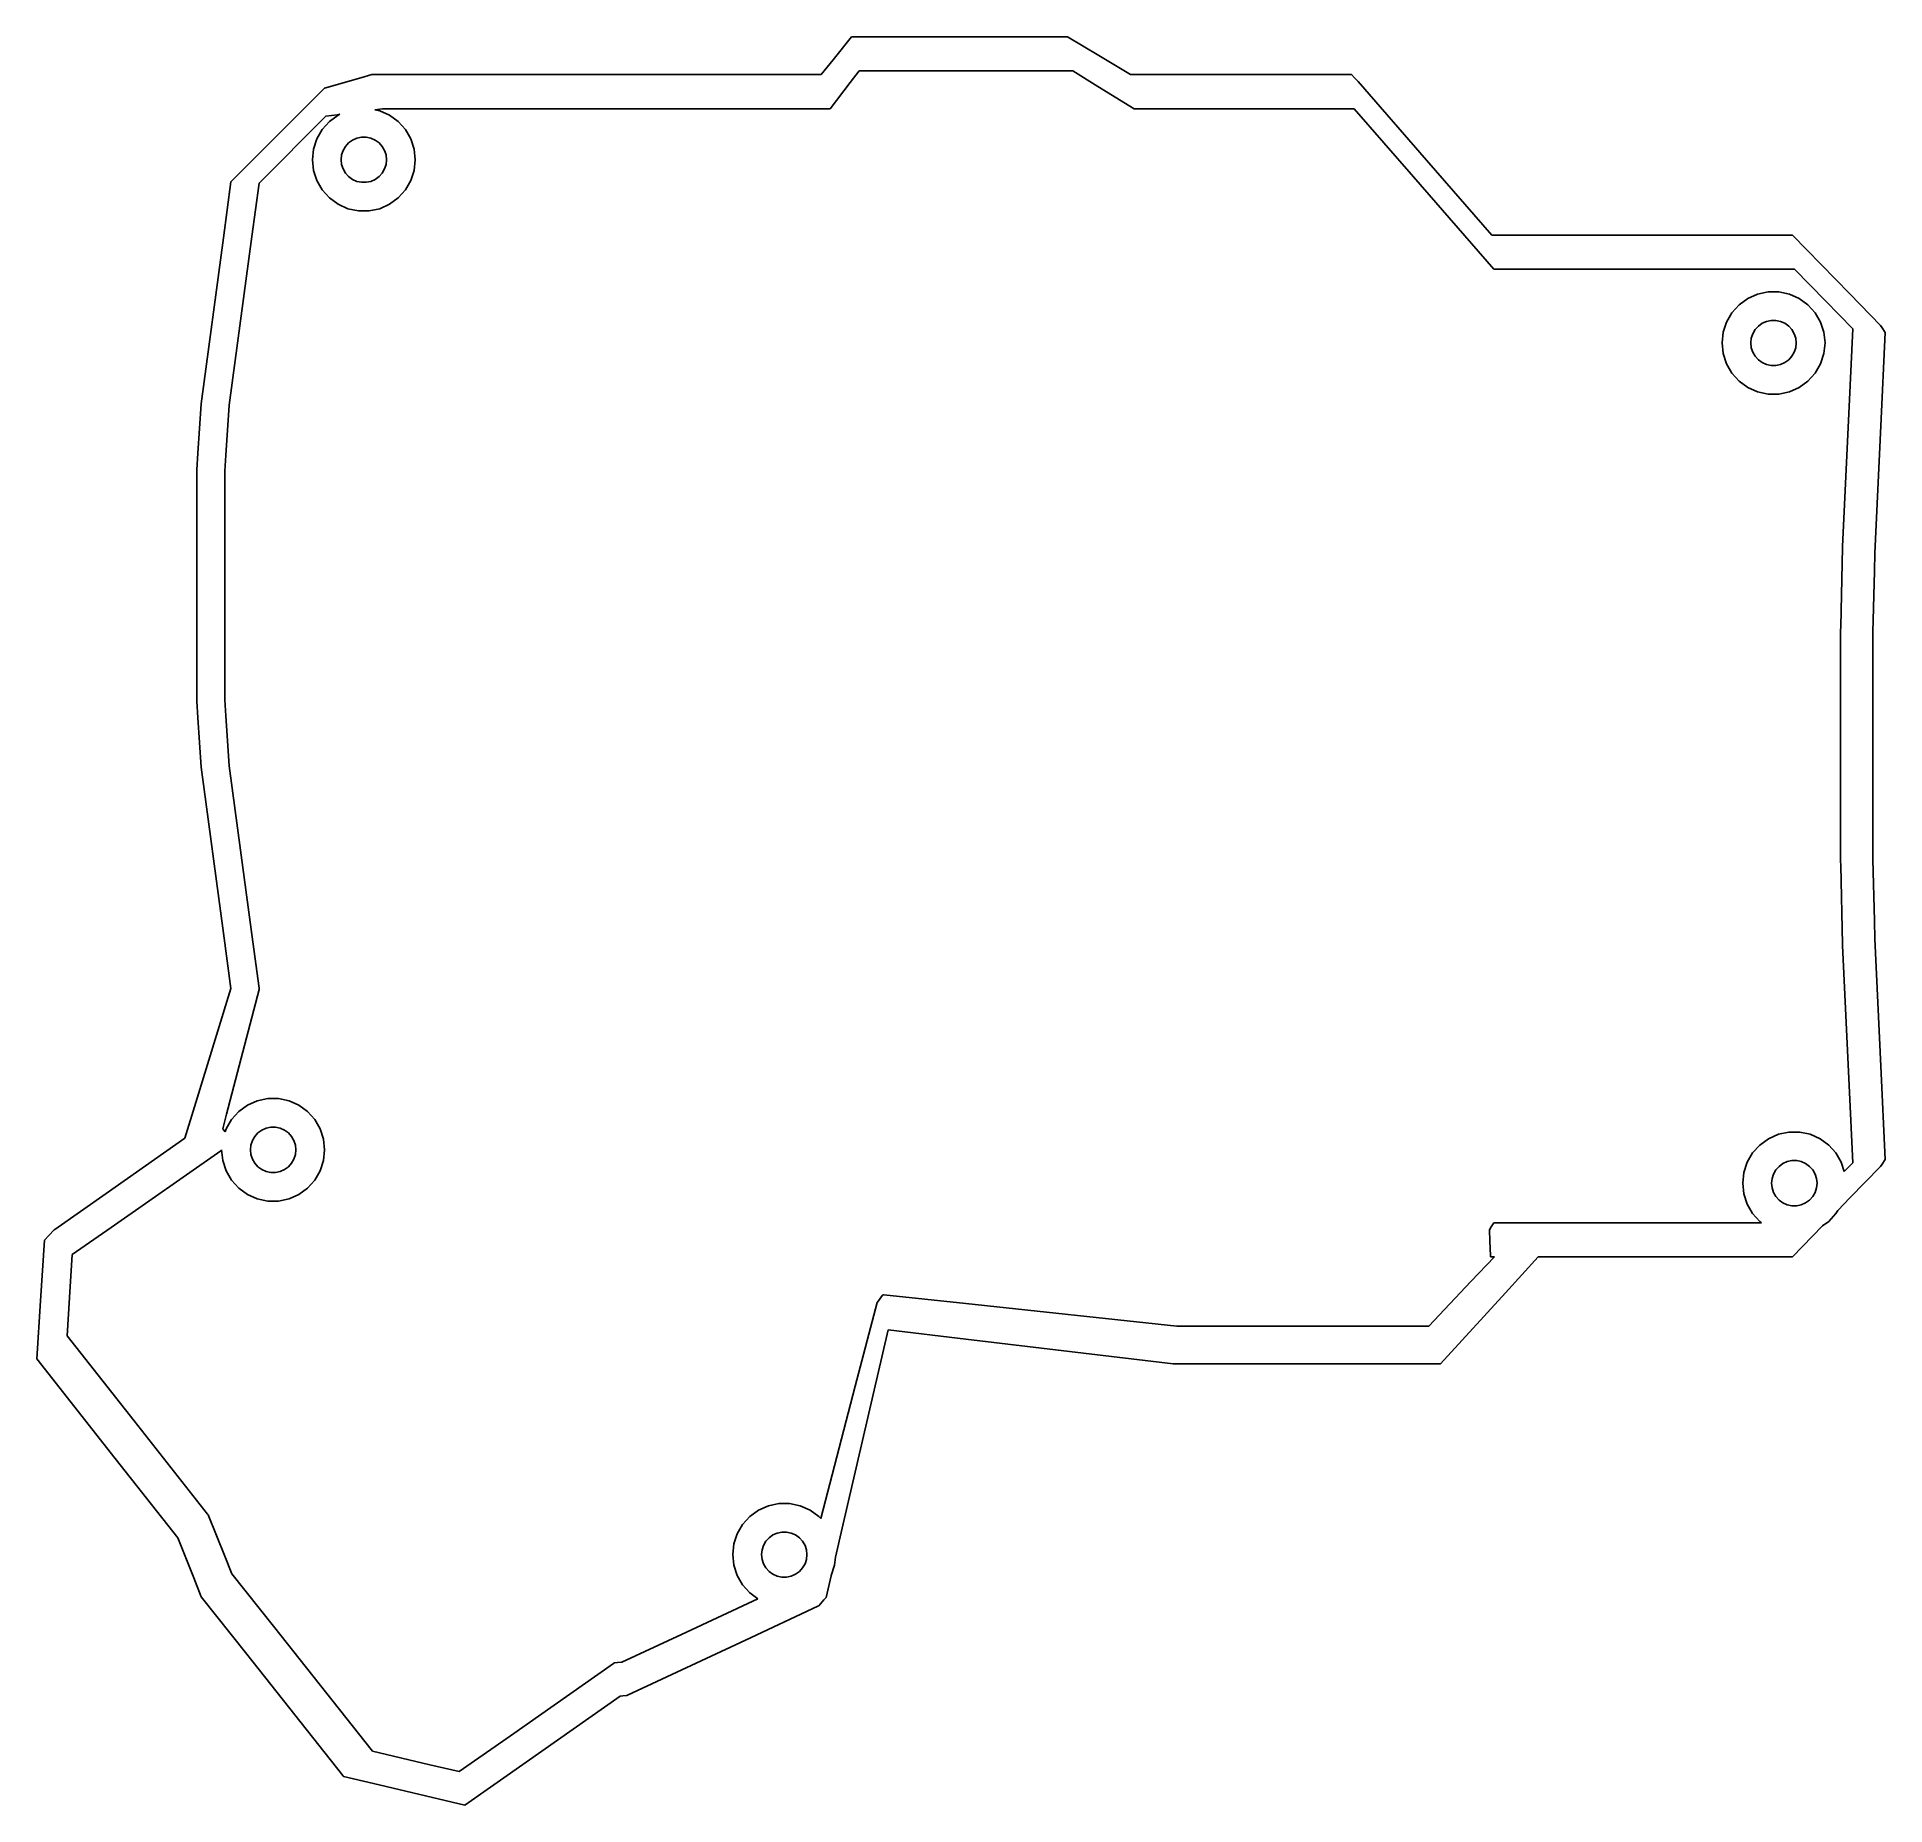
# Model space of a CAD drawing. Header units: metres. Extents: x -89 to 49, y -91 to 41.
import ezdxf

# ---------------------------------------------------------------- set-up
doc = ezdxf.new("R2010")
doc.units = ezdxf.units.M

msp = doc.modelspace()

# ---------------------------------------------------------------- linework, layer by layer
for p, q in [((-28.5444, 41.0315), (-29.9264, 39.3127)), ((-28.5077, 41.0315), (-28.5444, 41.0315)), ((-20.3741, 41.0315), (-28.5077, 41.0315)), ((-12.3817, 41.0315), (-20.3741, 41.0315)), ((-10.0522, 39.637), (-12.3817, 41.0315)), ((-29.9264, 39.3127), (-30.812, 38.2115)), ((-7.67088, 38.2115), (-10.0522, 39.637)), ((-65.2313, 37.9793), (-67.9548, 37.2059)), ((-64.4137, 38.2115), (-65.2313, 37.9793)), ((-64.3959, 38.2115), (-64.4137, 38.2115)), ((-60.702, 38.2115), (-64.3959, 38.2115)), ((-49.5831, 38.2115), (-60.702, 38.2115)), ((-48.7484, 38.2115), (-49.5831, 38.2115)), ((-48.7239, 38.2115), (-48.7484, 38.2115)), ((-46.2863, 38.2115), (-48.7239, 38.2115)), ((-41.3264, 38.2115), (-46.2863, 38.2115)), ((-30.812, 38.2115), (-41.3264, 38.2115)), ((-30.1346, 35.6654), (-28.6393, 37.6185)), ((-28.6393, 37.6185), (-27.9756, 38.4854)), ((-27.9756, 38.4854), (-17.9152, 38.4854)), ((-17.9152, 38.4854), (-17.8878, 38.4854)), ((-17.8878, 38.4854), (-12.0008, 38.4854)), ((-12.0008, 38.4854), (-10.1138, 37.3267)), ((-10.1138, 37.3267), (-10.1137, 37.3267)), ((-10.1137, 37.3267), (-7.40814, 35.6654)), ((1.09987, 38.2115), (-7.67088, 38.2115)), ((1.16401, 38.2115), (1.09987, 38.2115)), ((8.84644, 38.2115), (1.16401, 38.2115)), ((9.07765, 37.9721), (8.84644, 38.2115)), ((9.34644, 37.6938), (9.07765, 37.9721)), ((14.4592, 31.8266), (9.34644, 37.6938)), ((-67.9548, 37.2059), (-74.9548, 30.2059)), ((-72.8548, 30.1059), (-67.8548, 35.1059)), ((-67.5939, 34.71), (-68.1324, 34.1119)), ((-67.8548, 35.1059), (-67.0069, 35.2183)), ((-66.9427, 35.1831), (-67.5939, 34.71)), ((-67.0069, 35.2183), (-66.8032, 35.2453)), ((-66.8032, 35.2453), (-66.9427, 35.1831)), ((-64.2019, 35.59), (-63.633, 35.6654)), ((-63.828, 35.5105), (-64.2019, 35.59)), ((-63.0927, 35.1831), (-63.828, 35.5105)), ((-63.633, 35.6654), (-51.8126, 35.6654)), ((-62.4416, 34.71), (-63.0927, 35.1831)), ((-61.903, 34.1119), (-62.4416, 34.71)), ((-51.8126, 35.6654), (-51.7982, 35.6654)), ((-51.7982, 35.6654), (-48.8449, 35.6654)), ((-48.8449, 35.6654), (-46.4248, 35.6654)), ((-46.4248, 35.6654), (-45.6529, 35.6654)), ((-45.6529, 35.6654), (-34.0585, 35.6654)), ((-34.0585, 35.6654), (-30.1624, 35.6654)), ((-30.1624, 35.6654), (-30.1346, 35.6654)), ((-7.40814, 35.6654), (-7.40814, 35.6654)), ((-7.40814, 35.6654), (2.37953, 35.6654)), ((2.37953, 35.6654), (9.05933, 35.6654)), ((9.05933, 35.6654), (13.4834, 30.5781)), ((-68.5349, 33.4149), (-68.7836, 32.6494)), ((-68.1324, 34.1119), (-68.5349, 33.4149)), ((-66.1552, 33.1123), (-65.8677, 33.3212)), ((-65.8677, 33.3212), (-65.543, 33.4657)), ((-65.543, 33.4657), (-65.1954, 33.5396)), ((-65.1954, 33.5396), (-64.84, 33.5396)), ((-64.84, 33.5396), (-64.4924, 33.4657)), ((-64.4924, 33.4657), (-64.1677, 33.3212)), ((-64.1677, 33.3212), (-63.8802, 33.1123)), ((-61.5006, 33.4149), (-61.903, 34.1119)), ((-61.2518, 32.6494), (-61.5006, 33.4149)), ((-68.7836, 32.6494), (-68.8677, 31.8489)), ((-68.8677, 31.8489), (-68.7836, 31.0485)), ((-66.7177, 31.8489), (-66.6806, 32.2024)), ((-66.6806, 31.4955), (-66.7177, 31.8489)), ((-66.6806, 32.2024), (-66.5707, 32.5404)), ((-66.5707, 32.5404), (-66.393, 32.8482)), ((-66.393, 32.8482), (-66.1552, 33.1123)), ((-63.8802, 33.1123), (-63.6424, 32.8482)), ((-63.6424, 32.8482), (-63.4647, 32.5404)), ((-63.4647, 32.5404), (-63.3549, 32.2024)), ((-63.3549, 32.2024), (-63.3177, 31.8489)), ((-63.3177, 31.8489), (-63.3549, 31.4955)), ((-61.1677, 31.8489), (-61.2518, 32.6494)), ((-61.2518, 31.0485), (-61.1677, 31.8489)), ((19.3523, 26.2115), (14.4592, 31.8266)), ((-68.7836, 31.0485), (-68.5349, 30.283)), ((-66.5707, 31.1575), (-66.6806, 31.4955)), ((-66.393, 30.8497), (-66.5707, 31.1575)), ((-66.1552, 30.5856), (-66.393, 30.8497)), ((-65.8677, 30.3767), (-66.1552, 30.5856)), ((-63.8802, 30.5856), (-64.1677, 30.3767)), ((-63.6424, 30.8497), (-63.8802, 30.5856)), ((-63.4647, 31.1575), (-63.6424, 30.8497)), ((-63.3549, 31.4955), (-63.4647, 31.1575)), ((-61.5006, 30.283), (-61.2518, 31.0485)), ((13.4834, 30.5781), (19.4949, 23.6654)), ((-74.9548, 30.2059), (-75.5183, 25.9994)), ((-73.3914, 26.1006), (-72.8548, 30.1059)), ((-68.5349, 30.283), (-68.1324, 29.586)), ((-68.1324, 29.586), (-67.5939, 28.9878)), ((-65.543, 30.2321), (-65.8677, 30.3767)), ((-65.1954, 30.1582), (-65.543, 30.2321)), ((-64.84, 30.1582), (-65.1954, 30.1582)), ((-64.4924, 30.2321), (-64.84, 30.1582)), ((-64.1677, 30.3767), (-64.4924, 30.2321)), ((-62.4416, 28.9878), (-61.903, 29.586)), ((-61.903, 29.586), (-61.5006, 30.283)), ((-67.5939, 28.9878), (-66.9427, 28.5147)), ((-66.9427, 28.5147), (-66.2074, 28.1874)), ((-66.2074, 28.1874), (-65.4201, 28.02)), ((-65.4201, 28.02), (-64.6153, 28.02)), ((-64.6153, 28.02), (-63.828, 28.1874)), ((-63.828, 28.1874), (-63.0927, 28.5147)), ((-63.0927, 28.5147), (-62.4416, 28.9878)), ((-75.5183, 25.9994), (-77.1806, 13.592)), ((-75.0806, 13.492), (-73.3914, 26.1006)), ((28.0224, 26.2115), (19.3523, 26.2115)), ((36.145, 26.2115), (28.0224, 26.2115)), ((39.1712, 26.2115), (36.145, 26.2115)), ((39.2278, 26.2115), (39.1712, 26.2115)), ((41.8388, 26.2115), (39.2278, 26.2115)), ((46.1215, 21.81), (41.8388, 26.2115)), ((19.4949, 23.6654), (29.2652, 23.6654)), ((29.2652, 23.6654), (29.3017, 23.6654)), ((29.3017, 23.6654), (36.386, 23.6654)), ((36.386, 23.6654), (39.3032, 23.6654)), ((39.3032, 23.6654), (41.9814, 23.6654)), ((41.9814, 23.6654), (44.2957, 21.2869)), ((37.8393, 21.0041), (37.3007, 20.406)), ((38.4904, 21.4772), (37.8393, 21.0041)), ((39.2257, 21.8046), (38.4904, 21.4772)), ((40.013, 21.9719), (39.2257, 21.8046)), ((40.8179, 21.9719), (40.013, 21.9719)), ((41.6052, 21.8046), (40.8179, 21.9719)), ((42.3404, 21.4772), (41.6052, 21.8046)), ((42.9916, 21.0041), (42.3404, 21.4772)), ((43.5302, 20.406), (42.9916, 21.0041)), ((44.2957, 21.2869), (46.3375, 19.1884)), ((48.4178, 19.45), (46.1215, 21.81)), ((36.8983, 19.709), (36.6496, 18.9435)), ((37.3007, 20.406), (36.8983, 19.709)), ((39.0401, 19.1423), (39.2779, 19.4064)), ((39.2779, 19.4064), (39.5654, 19.6153)), ((39.5654, 19.6153), (39.8901, 19.7598)), ((39.8901, 19.7598), (40.2377, 19.8337)), ((40.2377, 19.8337), (40.5931, 19.8337)), ((40.5931, 19.8337), (40.9408, 19.7598)), ((40.9408, 19.7598), (41.2654, 19.6153)), ((41.2654, 19.6153), (41.553, 19.4064)), ((41.553, 19.4064), (41.7908, 19.1423)), ((43.9326, 19.709), (43.5302, 20.406)), ((44.1813, 18.9435), (43.9326, 19.709)), ((48.5349, 19.2693), (48.4178, 19.45)), ((36.6496, 18.9435), (36.5654, 18.143)), ((36.5654, 18.143), (36.6496, 17.3426)), ((38.7154, 18.143), (38.7526, 18.4965)), ((38.7526, 17.7896), (38.7154, 18.143)), ((38.7526, 18.4965), (38.8624, 18.8345)), ((38.8624, 18.8345), (39.0401, 19.1423)), ((41.7908, 19.1423), (41.9685, 18.8345)), ((41.9685, 18.8345), (42.0783, 18.4965)), ((42.0783, 18.4965), (42.1154, 18.143)), ((42.1154, 18.143), (42.0783, 17.7896)), ((44.2654, 18.143), (44.1813, 18.9435)), ((44.1813, 17.3426), (44.2654, 18.143)), ((46.3375, 19.1884), (46.0683, 13.4025)), ((48.4285, 11.9522), (48.7533, 18.9323)), ((48.7533, 18.9323), (48.5349, 19.2693)), ((36.6496, 17.3426), (36.8983, 16.5771)), ((38.8624, 17.4516), (38.7526, 17.7896)), ((39.0401, 17.1438), (38.8624, 17.4516)), ((39.2779, 16.8797), (39.0401, 17.1438)), ((39.5654, 16.6708), (39.2779, 16.8797)), ((39.8901, 16.5262), (39.5654, 16.6708)), ((41.2654, 16.6708), (40.9408, 16.5262)), ((41.553, 16.8797), (41.2654, 16.6708)), ((41.7908, 17.1438), (41.553, 16.8797)), ((41.9685, 17.4516), (41.7908, 17.1438)), ((42.0783, 17.7896), (41.9685, 17.4516)), ((43.9326, 16.5771), (44.1813, 17.3426)), ((36.8983, 16.5771), (37.3007, 15.8801)), ((37.3007, 15.8801), (37.8393, 15.2819)), ((37.8393, 15.2819), (38.4904, 14.8088)), ((40.2377, 16.4523), (39.8901, 16.5262)), ((40.5931, 16.4523), (40.2377, 16.4523)), ((40.9408, 16.5262), (40.5931, 16.4523)), ((42.3404, 14.8088), (42.9916, 15.2819)), ((42.9916, 15.2819), (43.5302, 15.8801)), ((43.5302, 15.8801), (43.9326, 16.5771)), ((38.4904, 14.8088), (39.2257, 14.4815)), ((39.2257, 14.4815), (40.013, 14.3141)), ((40.013, 14.3141), (40.8179, 14.3141)), ((40.8179, 14.3141), (41.6052, 14.4815)), ((41.6052, 14.4815), (42.3404, 14.8088)), ((-77.1806, 13.592), (-77.4236, 9.90125)), ((-75.3275, 9.74141), (-75.0806, 13.492)), ((46.0683, 13.4025), (45.581, 2.92833)), ((47.9847, 2.41492), (48.4285, 11.9522)), ((-77.4236, 9.90125), (-77.5059, 8.65)), ((-75.4059, 8.54999), (-75.3275, 9.74141)), ((-77.5059, 8.65), (-77.5059, -8.65)), ((-75.4059, -8.54999), (-75.4059, 8.54999)), ((45.5767, 2.83607), (45.442, -3.05719)), ((45.5806, 2.92074), (45.5767, 2.83607)), ((45.581, 2.92833), (45.5806, 2.92074)), ((47.9541, 1.07465), (47.9847, 2.41492)), ((47.8495, -3.5), (47.9541, 1.07465)), ((45.442, -3.05719), (45.4341, -3.4)), ((45.4341, -3.4), (45.4341, -20.6)), ((47.8495, -20.5), (47.8495, -3.5)), ((-77.5059, -8.65), (-77.4236, -9.90125)), ((-75.3275, -9.74141), (-75.4059, -8.54999)), ((-77.4236, -9.90125), (-77.1806, -13.592)), ((-75.0806, -13.492), (-75.3275, -9.74141)), ((-77.1806, -13.592), (-75.5183, -25.9994)), ((-73.3914, -26.1006), (-75.0806, -13.492)), ((45.4341, -20.6), (45.442, -20.9428)), ((47.9541, -25.0746), (47.8495, -20.5)), ((45.442, -20.9428), (45.5767, -26.8361)), ((-75.5183, -25.9994), (-74.9641, -30.1363)), ((-72.8548, -30.1059), (-73.3914, -26.1006)), ((47.9847, -26.4149), (47.9541, -25.0746)), ((45.5767, -26.8361), (45.5806, -26.9207)), ((45.5806, -26.9207), (45.581, -26.9283)), ((45.581, -26.9283), (46.0683, -37.4025)), ((48.4285, -35.9522), (47.9847, -26.4149)), ((-74.9641, -30.1363), (-77.6748, -38.997)), ((-75.281, -39.5472), (-72.8548, -30.2059)), ((-72.8548, -30.2059), (-72.8548, -30.1059)), ((48.7533, -42.9323), (48.4285, -35.9522)), ((-72.9907, -38.5473), (-73.726, -38.8747)), ((-72.2035, -38.38), (-72.9907, -38.5473)), ((-71.3986, -38.38), (-72.2035, -38.38)), ((-70.6113, -38.5473), (-71.3986, -38.38)), ((-69.876, -38.8747), (-70.6113, -38.5473)), ((46.0683, -37.4025), (46.3375, -43.1884)), ((-77.6748, -38.997), (-78.392, -41.3412)), ((-75.5672, -40.6493), (-75.281, -39.5472)), ((-74.9157, -39.9459), (-75.3182, -40.643)), ((-74.3772, -39.3478), (-74.9157, -39.9459)), ((-73.726, -38.8747), (-74.3772, -39.3478)), ((-69.2249, -39.3478), (-69.876, -38.8747)), ((-68.6863, -39.9459), (-69.2249, -39.3478)), ((-68.2839, -40.643), (-68.6863, -39.9459)), ((-78.392, -41.3412), (-84.2963, -45.4754)), ((-75.3924, -40.8715), (-75.5672, -40.6493)), ((-75.3182, -40.643), (-75.3924, -40.8715)), ((-73.354, -41.5175), (-73.1763, -41.2097)), ((-73.1763, -41.2097), (-72.9385, -40.9456)), ((-72.9385, -40.9456), (-72.651, -40.7367)), ((-72.651, -40.7367), (-72.3264, -40.5921)), ((-72.3264, -40.5921), (-71.9787, -40.5182)), ((-71.9787, -40.5182), (-71.6233, -40.5182)), ((-71.6233, -40.5182), (-71.2757, -40.5921)), ((-71.2757, -40.5921), (-70.951, -40.7367)), ((-70.951, -40.7367), (-70.6635, -40.9456)), ((-70.6635, -40.9456), (-70.4257, -41.2097)), ((-70.4257, -41.2097), (-70.248, -41.5175)), ((-68.0352, -41.4084), (-68.2839, -40.643)), ((-67.951, -42.2089), (-68.0352, -41.4084)), ((40.0416, -41.3747), (39.3905, -41.8478)), ((40.7769, -41.0473), (40.0416, -41.3747)), ((41.5642, -40.88), (40.7769, -41.0473)), ((42.3691, -40.88), (41.5642, -40.88)), ((43.1563, -41.0473), (42.3691, -40.88)), ((43.8916, -41.3747), (43.1563, -41.0473)), ((44.5428, -41.8478), (43.8916, -41.3747)), ((-83.919, -48.016), (-75.7181, -42.2737)), ((-75.7181, -42.2737), (-75.6698, -42.2399)), ((-75.6698, -42.2399), (-75.6499, -42.2191)), ((-75.6499, -42.2191), (-75.5669, -43.0094)), ((-73.501, -42.2089), (-73.4639, -41.8555)), ((-73.4639, -42.5624), (-73.501, -42.2089)), ((-73.4639, -41.8555), (-73.354, -41.5175)), ((-73.354, -42.9004), (-73.4639, -42.5624)), ((-70.248, -41.5175), (-70.1382, -41.8555)), ((-70.1382, -42.5624), (-70.248, -42.9004)), ((-70.1382, -41.8555), (-70.101, -42.2089)), ((-70.101, -42.2089), (-70.1382, -42.5624)), ((-68.0352, -43.0094), (-67.951, -42.2089)), ((38.8519, -42.4459), (38.4495, -43.143)), ((39.3905, -41.8478), (38.8519, -42.4459)), ((45.0813, -42.4459), (44.5428, -41.8478)), ((45.4838, -43.143), (45.0813, -42.4459)), ((-75.5669, -43.0094), (-75.3182, -43.7748)), ((-75.3182, -43.7748), (-74.9157, -44.4719)), ((-73.1763, -43.2081), (-73.354, -42.9004)), ((-72.9385, -43.4722), (-73.1763, -43.2081)), ((-72.651, -43.6811), (-72.9385, -43.4722)), ((-72.3264, -43.8257), (-72.651, -43.6811)), ((-71.9787, -43.8996), (-72.3264, -43.8257)), ((-71.6233, -43.8996), (-71.9787, -43.8996)), ((-71.2757, -43.8257), (-71.6233, -43.8996)), ((-70.951, -43.6811), (-71.2757, -43.8257)), ((-70.6635, -43.4722), (-70.951, -43.6811)), ((-70.4257, -43.2081), (-70.6635, -43.4722)), ((-70.248, -42.9004), (-70.4257, -43.2081)), ((-68.6863, -44.4719), (-68.2839, -43.7748)), ((-68.2839, -43.7748), (-68.0352, -43.0094)), ((38.2008, -43.9084), (38.1166, -44.7089)), ((38.4495, -43.143), (38.2008, -43.9084)), ((40.3038, -44.3555), (40.4136, -44.0175)), ((40.4136, -44.0175), (40.5913, -43.7097)), ((40.5913, -43.7097), (40.8291, -43.4456)), ((40.8291, -43.4456), (41.1166, -43.2367)), ((41.1166, -43.2367), (41.4413, -43.0921)), ((41.4413, -43.0921), (41.7889, -43.0182)), ((41.7889, -43.0182), (42.1443, -43.0182)), ((42.1443, -43.0182), (42.492, -43.0921)), ((42.492, -43.0921), (42.8166, -43.2367)), ((42.8166, -43.2367), (43.1041, -43.4456)), ((43.1041, -43.4456), (43.342, -43.7097)), ((43.342, -43.7097), (43.5197, -44.0175)), ((43.5197, -44.0175), (43.6295, -44.3555)), ((45.7086, -43.8348), (45.4838, -43.143)), ((46.3375, -43.1884), (45.7086, -43.8348)), ((46.1215, -45.81), (48.4178, -43.45)), ((48.4178, -43.45), (48.5349, -43.2693)), ((48.5349, -43.2693), (48.7533, -42.9323)), ((-84.2963, -45.4754), (-88.1298, -48.1597)), ((-74.9157, -44.4719), (-74.3772, -45.07)), ((-74.3772, -45.07), (-73.726, -45.5431)), ((-73.726, -45.5431), (-72.9907, -45.8705)), ((-70.6113, -45.8705), (-69.876, -45.5431)), ((-69.876, -45.5431), (-69.2249, -45.07)), ((-69.2249, -45.07), (-68.6863, -44.4719)), ((38.1166, -44.7089), (38.2008, -45.5094)), ((38.2008, -45.5094), (38.4495, -46.2748)), ((40.2666, -44.7089), (40.3038, -44.3555)), ((40.3038, -45.0624), (40.2666, -44.7089)), ((40.4136, -45.4004), (40.3038, -45.0624)), ((40.5913, -45.7081), (40.4136, -45.4004)), ((43.5197, -45.4004), (43.342, -45.7081)), ((43.6295, -45.0624), (43.5197, -45.4004)), ((43.6295, -44.3555), (43.6666, -44.7089)), ((43.6666, -44.7089), (43.6295, -45.0624)), ((-72.9907, -45.8705), (-72.2035, -46.0378)), ((-72.2035, -46.0378), (-71.3986, -46.0378)), ((-71.3986, -46.0378), (-70.6113, -45.8705)), ((38.4495, -46.2748), (38.8519, -46.9719)), ((38.8519, -46.9719), (39.3905, -47.57)), ((40.8291, -45.9722), (40.5913, -45.7081)), ((41.1166, -46.1811), (40.8291, -45.9722)), ((41.4413, -46.3257), (41.1166, -46.1811)), ((41.7889, -46.3996), (41.4413, -46.3257)), ((42.1443, -46.3996), (41.7889, -46.3996)), ((42.492, -46.3257), (42.1443, -46.3996)), ((42.8166, -46.1811), (42.492, -46.3257)), ((43.1041, -45.9722), (42.8166, -46.1811)), ((43.342, -45.7081), (43.1041, -45.9722)), ((44.5428, -47.57), (45.0813, -46.9719)), ((45.0813, -46.9719), (45.2132, -46.7434)), ((45.2132, -46.7434), (46.1215, -45.81)), ((-88.168, -48.1864), (-88.5768, -48.613)), ((-88.1298, -48.1597), (-88.168, -48.1864)), ((-88.1298, -48.1597), (-88.1298, -48.1597)), ((-86.8219, -50.0487), (-83.919, -48.016)), ((19.3014, -47.964), (19.1594, -48.183)), ((19.1594, -48.183), (19.1998, -49.0513)), ((19.4949, -47.6654), (19.3014, -47.964)), ((29.2652, -47.6654), (19.4949, -47.6654)), ((29.3017, -47.6654), (29.2652, -47.6654)), ((36.386, -47.6654), (29.3017, -47.6654)), ((39.3032, -47.6654), (36.386, -47.6654)), ((39.5218, -47.6654), (39.3032, -47.6654)), ((39.3905, -47.57), (39.5218, -47.6654)), ((41.8388, -50.2115), (44.0861, -47.9018)), ((44.0861, -47.9018), (44.5428, -47.57)), ((-88.9115, -48.9623), (-89.1932, -53.4959)), ((-88.5768, -48.613), (-88.9115, -48.9623)), ((19.1998, -49.0513), (19.2493, -50.1149)), ((-87.0211, -53.2547), (-86.8219, -50.0487)), ((19.5441, -50.2115), (17.7865, -52.0662)), ((19.2493, -50.1149), (19.2514, -50.1582)), ((19.2514, -50.1582), (19.2538, -50.2115)), ((19.2538, -50.2115), (19.2538, -50.2115)), ((19.2538, -50.2115), (19.5441, -50.2115)), ((20.3579, -52.8944), (22.7991, -50.2115)), ((22.7991, -50.2115), (28.0224, -50.2115)), ((28.0224, -50.2115), (36.145, -50.2115)), ((36.145, -50.2115), (39.1712, -50.2115)), ((39.1712, -50.2115), (39.2278, -50.2115)), ((39.2278, -50.2115), (41.8388, -50.2115)), ((17.7865, -52.0662), (14.627, -55.4002)), ((-89.1932, -53.4959), (-89.4636, -57.8474)), ((-87.1997, -56.1284), (-87.0211, -53.2547)), ((-26.6373, -53.6378), (-28.2649, -59.8922)), ((-26.5354, -53.4979), (-26.6373, -53.6378)), ((-26.2267, -53.0741), (-26.5354, -53.4979)), ((-26.1552, -53.0615), (-26.2267, -53.0741)), ((-26.2267, -53.0741), (-26.2267, -53.0741)), ((-26.1316, -53.0573), (-26.1552, -53.0615)), ((-20.0043, -53.7121), (-26.1316, -53.0573)), ((-4.20856, -55.4002), (-20.0043, -53.7121)), ((15.513, -58.2189), (20.3579, -52.8944)), ((-82.2052, -62.4781), (-87.1997, -56.1284)), ((-29.2388, -70.5029), (-25.7931, -55.6649)), ((-25.7931, -55.6649), (-19.9884, -56.3605)), ((-19.9884, -56.3605), (-4.48169, -58.2189)), ((9.40907, -55.4002), (-4.20856, -55.4002)), ((14.627, -55.4002), (9.40907, -55.4002)), ((-89.4636, -57.8474), (-83.6081, -65.2917)), ((-4.48169, -58.2189), (2.2176, -58.2189)), ((2.2176, -58.2189), (15.513, -58.2189)), ((-28.2649, -59.8922), (-30.8425, -69.797)), ((-76.7064, -69.4688), (-82.2052, -62.4781)), ((-83.6081, -65.2917), (-78.9333, -71.2349)), ((-34.7627, -68.8253), (-35.4979, -69.1527)), ((-33.9754, -68.6579), (-34.7627, -68.8253)), ((-33.1705, -68.6579), (-33.9754, -68.6579)), ((-32.3832, -68.8253), (-33.1705, -68.6579)), ((-31.6479, -69.1527), (-32.3832, -68.8253)), ((-76.7045, -69.4712), (-76.7064, -69.4688)), ((-76.6694, -69.5159), (-76.7045, -69.4712)), ((-75.4219, -72.601), (-76.6694, -69.5159)), ((-36.6877, -70.2239), (-37.0901, -70.9209)), ((-36.1491, -69.6257), (-36.6877, -70.2239)), ((-35.4979, -69.1527), (-36.1491, -69.6257)), ((-30.9968, -69.6257), (-31.6479, -69.1527)), ((-30.8425, -69.797), (-30.9968, -69.6257)), ((-78.9333, -71.2349), (-78.9333, -71.2349)), ((-78.9333, -71.2349), (-78.9333, -71.2349)), ((-78.9333, -71.2349), (-77.7367, -74.2271)), ((-37.3388, -71.6864), (-37.4229, -72.4868)), ((-37.0901, -70.9209), (-37.3388, -71.6864)), ((-35.2358, -72.1334), (-35.126, -71.7954)), ((-35.126, -71.7954), (-34.9483, -71.4876)), ((-34.9483, -71.4876), (-34.7105, -71.2235)), ((-34.7105, -71.2235), (-34.4229, -71.0146)), ((-34.4229, -71.0146), (-34.0983, -70.8701)), ((-34.0983, -70.8701), (-33.7506, -70.7962)), ((-33.7506, -70.7962), (-33.3952, -70.7962)), ((-33.3952, -70.7962), (-33.0476, -70.8701)), ((-33.0476, -70.8701), (-32.7229, -71.0146)), ((-32.7229, -71.0146), (-32.4354, -71.2235)), ((-32.4354, -71.2235), (-32.1976, -71.4876)), ((-32.1976, -71.4876), (-32.0199, -71.7954)), ((-32.0199, -71.7954), (-31.9101, -72.1334)), ((-29.7423, -72.6714), (-29.2388, -70.5029)), ((-74.8916, -73.9127), (-75.4219, -72.601)), ((-37.4229, -72.4868), (-37.3388, -73.2873)), ((-35.2729, -72.4868), (-35.2358, -72.1334)), ((-35.2358, -72.8403), (-35.2729, -72.4868)), ((-35.126, -73.1783), (-35.2358, -72.8403)), ((-34.9483, -73.4861), (-35.126, -73.1783)), ((-32.0199, -73.1783), (-32.1976, -73.4861)), ((-31.9101, -72.8403), (-32.0199, -73.1783)), ((-31.9101, -72.1334), (-31.8729, -72.4868)), ((-31.8729, -72.4868), (-31.9101, -72.8403)), ((-29.8071, -73.2873), (-29.7423, -72.6714)), ((-77.7367, -74.2271), (-77.1707, -75.6423)), ((-71.7761, -77.8485), (-74.8916, -73.9127)), ((-37.3388, -73.2873), (-37.0901, -74.0528)), ((-37.0901, -74.0528), (-36.6877, -74.7498)), ((-34.7105, -73.7502), (-34.9483, -73.4861)), ((-34.4229, -73.9591), (-34.7105, -73.7502)), ((-34.0983, -74.1036), (-34.4229, -73.9591)), ((-33.7506, -74.1775), (-34.0983, -74.1036)), ((-33.3952, -74.1775), (-33.7506, -74.1775)), ((-33.0476, -74.1036), (-33.3952, -74.1775)), ((-32.7229, -73.9591), (-33.0476, -74.1036)), ((-32.4354, -73.7502), (-32.7229, -73.9591)), ((-32.1976, -73.4861), (-32.4354, -73.7502)), ((-30.4425, -75.6866), (-30.0681, -74.074)), ((-30.0681, -74.074), (-30.0558, -74.0528)), ((-30.0558, -74.0528), (-29.8071, -73.2873)), ((-77.1707, -75.6423), (-73.7755, -79.9316)), ((-35.5474, -75.7851), (-41.2661, -78.4518)), ((-36.6877, -74.7498), (-36.1491, -75.348)), ((-36.1491, -75.348), (-35.5474, -75.7851)), ((-30.9932, -76.3266), (-30.6087, -75.8797)), ((-30.6087, -75.8797), (-30.4425, -75.6866)), ((-30.6087, -75.8797), (-30.6087, -75.8797)), ((-36.4616, -78.8765), (-31.0515, -76.3538)), ((-31.0515, -76.3538), (-30.9932, -76.3266)), ((-31.0515, -76.3538), (-31.0515, -76.3538)), ((-64.3802, -87.192), (-71.7761, -77.8485)), ((-41.2661, -78.4518), (-45.7115, -80.5248)), ((-73.7755, -79.9316), (-66.5975, -88.9998)), ((-45.2906, -82.9936), (-36.4619, -78.8767)), ((-36.4619, -78.8767), (-36.4616, -78.8765)), ((-46.3483, -80.6363), (-54.0504, -86.0295)), ((-46.3206, -80.617), (-46.3483, -80.6363)), ((-46.2803, -80.5888), (-46.3206, -80.617)), ((-46.0534, -80.5632), (-46.2803, -80.5888)), ((-45.7115, -80.5248), (-46.0534, -80.5632)), ((-52.8666, -88.0053), (-45.841, -83.0859)), ((-45.841, -83.0859), (-45.6528, -83.0602)), ((-45.6528, -83.0602), (-45.3425, -83.0178)), ((-45.3425, -83.0178), (-45.2906, -82.9936)), ((-54.0504, -86.0295), (-57.8931, -88.7201)), ((-60.0933, -88.2018), (-64.3802, -87.192)), ((-57.8931, -88.7201), (-60.0933, -88.2018)), ((-57.4537, -91.2173), (-52.8666, -88.0053)), ((-66.5975, -88.9998), (-66.5509, -89.0587)), ((-66.5509, -89.0587), (-66.5357, -89.0779)), ((-66.5357, -89.0779), (-64.3059, -89.6032)), ((-64.3059, -89.6032), (-57.4537, -91.2173))]:
    msp.add_line(p, q)

doc.saveas('drawing.dxf')
